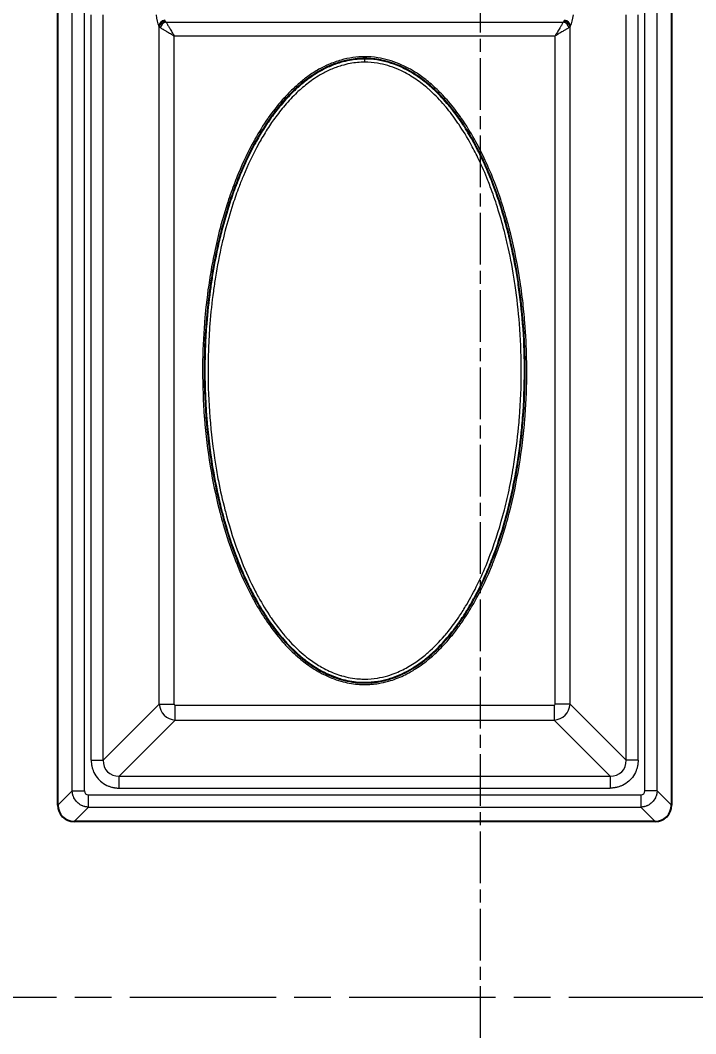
# Model space of a CAD drawing. Header units: millimetres. Extents: x 0 to 1486, y 0 to 1051.
# Drawn here: x 951.72 to 984.41, y 287.73 to 336.79 of the extents above; entities that cross this region are included whole.
import ezdxf

# ---------------------------------------------------------------- set-up
doc = ezdxf.new("R2010")
doc.units = ezdxf.units.MM
doc.header["$LTSCALE"] = 1.25
doc.linetypes.add('CHAIN', pattern=[0.3543, 0.2362, -0.0295, 0.0591, -0.0295])
doc.linetypes.add('LONG_DASH_DOTTED', pattern=[0.3001, 0.2362, -0.0295, 0.0049, -0.0295])
for name, color, linetype, lineweight, true_color in [('Bemaßungen(DIN)', 7, 'Continuous', 5, 0x262659), ('Mittellinie(DIN)', 7, 'CHAIN', 15, 0x262659), ('Schnittansichtslinien(DIN)', 7, 'LONG_DASH_DOTTED', 9, 0x262659), ('Sichtbare Kanten(DIN)', 7, 'Continuous', 25, 0x262659), ('Sichtbare tangentiale Kanten(DIN)', 7, 'Continuous', 15, 0x1a1a3e)]:
    doc.layers.add(name, color=color, linetype=linetype, lineweight=lineweight, true_color=true_color)
doc.styles.add('Aktuell-DINGroßer Text', font='arial.ttf')
doc.dimstyles.new('STANDARD-DIN', dxfattribs={"dimscale": 1.25, "dimtxt": 5.25, "dimasz": 2.5, "dimexe": 3.175, "dimexo": 0, "dimgap": 0.8, "dimtad": 1, "dimrnd": 1e-08, "dimtxsty": 'Aktuell-DINGroßer Text', "dimcen": 0.09, "dimdle": 10, "dimclrd": 256, "dimclre": 256, "dimclrt": 256, "dimazin": 2, "dimtfac": 0.666667, "dimtmove": 0, "dimatfit": 3, "dimfxl": 1, "dimtolj": 1, "dimlwd": 25, "dimlwe": 25, "dimarcsym": 0})

# ---------------------------------------------------------------- blocks, each defined once
blk = doc.blocks.new('*D37')
at = {"layer": 'Bemaßungen(DIN)', "color": 250, "linetype": 'Continuous', "lineweight": 25, "true_color": 0x3f3f3f, "transparency": 16777216}
for p, q in [((1105.173, 296.347), (1131.662, 297.272)), ((1081.138, 283.508), (1131.662, 281.744))]:
    blk.add_line(p, q, dxfattribs=at)
for start, end in [(2.81942, 3.63885), (358, 2), (356.36115, 357.18058)]:
    blk.add_arc((909.321, 289.508), 218.508, start, end, dxfattribs=at)
at = {"layer": 'Bemaßungen(DIN)', "color": 250, "linetype": 'Continuous', "true_color": 0x3f3f3f, "transparency": 16777216}
for points in [[(1128.085, 300.278), (1127.044, 300.234), (1127.696, 297.134)], [(1127.044, 278.782), (1128.085, 278.738), (1127.696, 281.882)]]:
    blk.add_solid(points, dxfattribs=at)
at = {"layer": 'Defpoints', "color": 0, "linetype": 'Continuous', "transparency": 16777216}
for p in [(1105.173, 296.347), (909.321, 289.508), (1127.814, 286.966), (1081.138, 283.508)]:
    blk.add_point(p, dxfattribs=at)
at = {"layer": 'Bemaßungen(DIN)', "color": 179, "linetype": 'Continuous', "lineweight": 25, "true_color": 0x262659, "transparency": 16777216, "insert": (1120.267, 285.488), "char_height": 6.5625, "attachment_point": 1, "rotation": 90, "style": 'Aktuell-DINGroßer Text'}
blk.add_mtext('\\A1;4°', dxfattribs=at)
blk = doc.blocks.new('2DTransSchnitt0')
at = {"layer": 'Schnittansichtslinien(DIN)', "linetype": 'CHAIN', "ltscale": 6.761361}
blk.add_line((779.182, 354.798), (779.182, 108.856), dxfattribs=at)

msp = doc.modelspace()

# ---------------------------------------------------------------- linework, layer by layer
at = {"layer": 'Mittellinie(DIN)', "ltscale": 23.990969}
msp.add_line((192.013, 289.508), (1084.263, 289.508), dxfattribs=at)
at = {"layer": 'Sichtbare Kanten(DIN)'}
for p, q in [((953.538, 298.796), (953.538, 411.92)), ((983.238, 411.92), (983.238, 298.796)), ((982.45, 298.008), (954.326, 298.008))]:
    msp.add_line(p, q, dxfattribs=at)
for centre, major_axis in [((954.351, 298.82), (-0.583, -0.583)), ((982.426, 298.82), (0.583, -0.583))]:
    msp.add_ellipse(centre, major_axis=major_axis, ratio=0.970288, start_param=5.512866, end_param=7.053504, dxfattribs=at)
at = {"layer": 'Sichtbare tangentiale Kanten(DIN)'}
for p, q in [((954.232, 299.49), (954.232, 411.227)), ((954.823, 299.49), (954.823, 411.227)), ((981.954, 299.49), (981.954, 411.227)), ((982.545, 299.49), (982.545, 411.227)), ((955.151, 300.979), (955.151, 337.061)), ((955.733, 300.979), (955.733, 337.061)), ((981.044, 300.979), (981.044, 337.061)), ((981.626, 300.979), (981.626, 337.061)), ((958.736, 336.747), (958.714, 336.79)), ((958.768, 336.704), (978.008, 336.704)), ((978.041, 336.747), (978.062, 336.79)), ((958.445, 336.478), (958.423, 336.52)), ((958.445, 303.691), (958.445, 336.478)), ((978.332, 336.478), (978.353, 336.52)), ((978.332, 303.691), (978.332, 336.478)), ((959.172, 336.03), (977.604, 336.03)), ((959.172, 303.691), (959.172, 336.03)), ((977.604, 303.691), (977.604, 336.03)), ((968.388, 335.025), (968.388, 334.949)), ((968.388, 334.949), (968.388, 334.913)), ((968.388, 334.913), (968.388, 334.759)), ((955.733, 300.979), (958.445, 303.691)), ((958.445, 303.691), (959.172, 303.691)), ((978.332, 303.691), (977.604, 303.691)), ((981.044, 300.979), (978.332, 303.691)), ((959.221, 303.642), (977.556, 303.642)), ((959.221, 302.915), (959.221, 303.642)), ((977.556, 303.642), (977.556, 302.915)), ((956.509, 300.203), (959.221, 302.915)), ((959.221, 302.915), (977.556, 302.915)), ((980.267, 300.203), (977.556, 302.915)), ((955.151, 300.979), (955.733, 300.979)), ((981.626, 300.979), (981.044, 300.979)), ((956.509, 299.621), (956.509, 300.203)), ((956.509, 300.203), (980.267, 300.203)), ((980.267, 300.203), (980.267, 299.621)), ((953.538, 298.796), (954.232, 299.49)), ((954.232, 299.49), (954.823, 299.49)), ((955.02, 299.293), (981.757, 299.293)), ((955.02, 298.702), (955.02, 299.293)), ((956.509, 299.621), (980.267, 299.621)), ((981.757, 299.293), (981.757, 298.702)), ((982.545, 299.49), (981.954, 299.49)), ((983.238, 298.796), (982.545, 299.49)), ((954.326, 298.008), (955.02, 298.702)), ((955.02, 298.702), (981.757, 298.702)), ((982.45, 298.008), (981.757, 298.702))]:
    msp.add_line(p, q, dxfattribs=at)
for centre, major_axis, ratio, start_param, end_param in [((958.554, 337.595), (-0.001, 1.197), 0.249407, 2.033422, 2.685728), ((978.223, 337.595), (0.001, 1.197), 0.249407, 3.597457, 4.249764), ((958.714, 336.52), (-0.267, -0.136), 0.876427, 4.292601, 5.756816), ((958.736, 336.478), (-0.267, -0.136), 0.876427, 4.292601, 5.756816), ((958.768, 336.434), (-0.212, -0.212), 0.822157, 4.024283, 5.400495), ((959.261, 336.799), (-0.539, 0), 0.439726, 0.219686, 0.413587), ((977.515, 336.799), (0.539, 0), 0.439726, 5.869599, 6.063499), ((978.008, 336.434), (0.212, -0.212), 0.822157, 0.88269, 2.258902), ((978.041, 336.478), (0.267, -0.136), 0.876427, 0.526369, 1.990584), ((978.062, 336.52), (0.267, -0.136), 0.876427, 0.526369, 1.990584), ((959.226, 336.531), (-0.803, 0), 0.281851, 0.234549, 0.438861), ((977.551, 336.531), (0.803, 0), 0.281851, 5.844325, 6.048636), ((959.224, 303.694), (0.566, -0.566), 0.950188, 3.956104, 5.468674), ((959.224, 303.694), (0.0375, 0.0375), 0.943242, 2.385308, 3.897877), ((977.553, 303.694), (-0.566, -0.566), 0.950188, 0.814511, 2.327081), ((977.553, 303.694), (-0.0375, 0.0375), 0.943242, 2.385308, 3.897877), ((956.593, 301.063), (0.65, 0.65), 0.870843, 2.385491, 3.897694), ((980.183, 301.063), (-0.65, 0.65), 0.870843, 2.385491, 3.897694), ((955.026, 299.496), (-0.146, -0.146), 0.970883, 5.512439, 7.053932), ((981.751, 299.496), (-0.146, 0.146), 0.970883, 2.370846, 3.912339)]:
    msp.add_ellipse(centre, major_axis=major_axis, ratio=ratio, start_param=start_param, end_param=end_param, dxfattribs=at)
for points, knots in [([(958.768, 336.704), (958.774, 336.695), (958.779, 336.685), (958.785, 336.675), (958.792, 336.665), (958.798, 336.654), (958.805, 336.643), (958.816, 336.624), (958.828, 336.604), (958.841, 336.583), (958.843, 336.579), (958.846, 336.574), (958.848, 336.57), (958.874, 336.527), (958.902, 336.481), (958.931, 336.432), (958.937, 336.423), (958.943, 336.413), (958.949, 336.403), (958.984, 336.344), (959.021, 336.283), (959.058, 336.22), (959.077, 336.189), (959.096, 336.157), (959.115, 336.126), (959.125, 336.11), (959.134, 336.094), (959.144, 336.078), (959.153, 336.062), (959.163, 336.046), (959.172, 336.03)], [0, 0, 0, 0, 0.0583903, 0.0583903, 0.0583903, 0.1166231, 0.1166231, 0.1166231, 0.213731, 0.213731, 0.213731, 0.233069, 0.233069, 0.233069, 0.4274621, 0.4274621, 0.4274621, 0.4661163, 0.4661163, 0.4661163, 0.6989275, 0.6989275, 0.6989275, 0.8156207, 0.8156207, 0.8156207, 0.8739806, 0.8739806, 0.8739806, 0.9322842, 0.9322842, 0.9322842, 0.9322842]), ([(978.008, 336.704), (978.003, 336.695), (977.997, 336.685), (977.991, 336.675), (977.985, 336.665), (977.978, 336.654), (977.972, 336.643), (977.961, 336.624), (977.949, 336.604), (977.936, 336.583), (977.933, 336.579), (977.931, 336.574), (977.928, 336.57), (977.903, 336.527), (977.875, 336.481), (977.845, 336.432), (977.84, 336.423), (977.834, 336.413), (977.828, 336.403), (977.792, 336.344), (977.756, 336.283), (977.718, 336.22), (977.699, 336.189), (977.68, 336.157), (977.661, 336.126), (977.652, 336.11), (977.642, 336.094), (977.633, 336.078), (977.623, 336.062), (977.614, 336.046), (977.604, 336.03)], [0, 0, 0, 0, 0.0583903, 0.0583903, 0.0583903, 0.1166231, 0.1166231, 0.1166231, 0.2137311, 0.2137311, 0.2137311, 0.233069, 0.233069, 0.233069, 0.4274621, 0.4274621, 0.4274621, 0.4661163, 0.4661163, 0.4661163, 0.6989275, 0.6989275, 0.6989275, 0.8156207, 0.8156207, 0.8156207, 0.8739806, 0.8739806, 0.8739806, 0.9322842, 0.9322842, 0.9322842, 0.9322842]), ([(958.499, 336.434), (958.508, 336.429), (958.517, 336.423), (958.528, 336.417), (958.538, 336.411), (958.549, 336.405), (958.56, 336.398), (958.579, 336.387), (958.599, 336.375), (958.62, 336.362), (958.624, 336.36), (958.628, 336.357), (958.632, 336.354), (958.675, 336.329), (958.722, 336.301), (958.77, 336.272), (958.78, 336.266), (958.79, 336.26), (958.799, 336.254), (958.858, 336.219), (958.92, 336.182), (958.982, 336.144), (959.014, 336.125), (959.045, 336.107), (959.077, 336.087), (959.093, 336.078), (959.109, 336.068), (959.125, 336.059), (959.14, 336.049), (959.156, 336.04), (959.172, 336.03)], [0, 0, 0, 0, 0.0583903, 0.0583903, 0.0583903, 0.1166231, 0.1166231, 0.1166231, 0.213731, 0.213731, 0.213731, 0.233069, 0.233069, 0.233069, 0.4274621, 0.4274621, 0.4274621, 0.4661163, 0.4661163, 0.4661163, 0.6989275, 0.6989275, 0.6989275, 0.8156207, 0.8156207, 0.8156207, 0.8739806, 0.8739806, 0.8739806, 0.9322842, 0.9322842, 0.9322842, 0.9322842]), ([(978.278, 336.434), (978.269, 336.429), (978.259, 336.423), (978.249, 336.417), (978.239, 336.411), (978.228, 336.405), (978.217, 336.398), (978.198, 336.387), (978.178, 336.375), (978.157, 336.362), (978.153, 336.36), (978.148, 336.357), (978.144, 336.354), (978.101, 336.329), (978.055, 336.301), (978.006, 336.272), (977.997, 336.266), (977.987, 336.26), (977.977, 336.254), (977.918, 336.219), (977.857, 336.182), (977.794, 336.144), (977.763, 336.125), (977.731, 336.107), (977.7, 336.087), (977.684, 336.078), (977.668, 336.068), (977.652, 336.059), (977.636, 336.049), (977.62, 336.04), (977.604, 336.03)], [0, 0, 0, 0, 0.0583903, 0.0583903, 0.0583903, 0.1166231, 0.1166231, 0.1166231, 0.2137311, 0.2137311, 0.2137311, 0.233069, 0.233069, 0.233069, 0.4274621, 0.4274621, 0.4274621, 0.4661163, 0.4661163, 0.4661163, 0.6989275, 0.6989275, 0.6989275, 0.8156207, 0.8156207, 0.8156207, 0.8739806, 0.8739806, 0.8739806, 0.9322842, 0.9322842, 0.9322842, 0.9322842]), ([(968.388, 335.025), (968.601, 335.025), (968.815, 335.008), (969.025, 334.975), (969.197, 334.948), (969.367, 334.911), (969.534, 334.864), (969.71, 334.814), (969.882, 334.754), (970.051, 334.684), (970.24, 334.605), (970.423, 334.515), (970.601, 334.415), (970.733, 334.34), (970.863, 334.26), (970.989, 334.175), (971.183, 334.043), (971.37, 333.9), (971.549, 333.749), (971.641, 333.671), (971.73, 333.591), (971.817, 333.51), (972.012, 333.327), (972.198, 333.135), (972.374, 332.934), (972.598, 332.68), (972.807, 332.414), (973.003, 332.138), (973.031, 332.098), (973.059, 332.058), (973.087, 332.018), (973.307, 331.7), (973.511, 331.371), (973.7, 331.034), (973.725, 330.99), (973.75, 330.946), (973.774, 330.902), (973.935, 330.607), (974.086, 330.306), (974.228, 330.001), (974.391, 329.648), (974.542, 329.29), (974.681, 328.927), (974.956, 328.212), (975.187, 327.48), (975.381, 326.74), (975.383, 326.734), (975.384, 326.728), (975.386, 326.722), (975.582, 325.973), (975.74, 325.215), (975.865, 324.451), (975.932, 324.046), (975.989, 323.639), (976.037, 323.231), (976.079, 322.871), (976.115, 322.509), (976.143, 322.147), (976.189, 321.568), (976.218, 320.987), (976.229, 320.406), (976.233, 320.213), (976.235, 320.021), (976.235, 319.829), (976.235, 319.108), (976.209, 318.388), (976.156, 317.67), (976.152, 317.617), (976.148, 317.563), (976.144, 317.51), (976.082, 316.739), (975.99, 315.97), (975.865, 315.206), (975.864, 315.198), (975.863, 315.19), (975.861, 315.183), (975.737, 314.427), (975.58, 313.676), (975.386, 312.936), (975.337, 312.749), (975.286, 312.563), (975.233, 312.378), (975.071, 311.82), (974.888, 311.268), (974.679, 310.726), (974.644, 310.633), (974.607, 310.54), (974.57, 310.447), (974.318, 309.822), (974.031, 309.211), (973.701, 308.623), (973.656, 308.545), (973.611, 308.467), (973.566, 308.389), (973.415, 308.134), (973.256, 307.883), (973.087, 307.639), (972.989, 307.498), (972.887, 307.358), (972.783, 307.222), (972.652, 307.051), (972.516, 306.885), (972.374, 306.723), (972.189, 306.513), (971.995, 306.311), (971.789, 306.121), (971.711, 306.049), (971.631, 305.978), (971.549, 305.909), (971.329, 305.723), (971.097, 305.55), (970.854, 305.395), (970.771, 305.342), (970.686, 305.291), (970.601, 305.243), (970.382, 305.119), (970.154, 305.011), (969.919, 304.921), (969.793, 304.873), (969.664, 304.83), (969.534, 304.793), (969.379, 304.749), (969.221, 304.714), (969.063, 304.688), (968.84, 304.651), (968.614, 304.632), (968.388, 304.632), (968.277, 304.632), (968.166, 304.637), (968.055, 304.646), (967.781, 304.668), (967.508, 304.718), (967.243, 304.793), (967.238, 304.794), (967.234, 304.796), (967.229, 304.797), (966.937, 304.88), (966.654, 304.994), (966.383, 305.131), (966.313, 305.167), (966.244, 305.204), (966.176, 305.243), (965.944, 305.374), (965.721, 305.522), (965.509, 305.683), (965.413, 305.756), (965.319, 305.831), (965.227, 305.909), (964.992, 306.108), (964.77, 306.323), (964.56, 306.548), (964.507, 306.606), (964.454, 306.664), (964.402, 306.723), (964.147, 307.014), (963.91, 307.321), (963.69, 307.639), (963.67, 307.668), (963.65, 307.697), (963.631, 307.726), (963.433, 308.017), (963.248, 308.317), (963.076, 308.623), (963.02, 308.722), (962.966, 308.821), (962.913, 308.921), (962.638, 309.439), (962.395, 309.973), (962.179, 310.518), (962.151, 310.587), (962.124, 310.656), (962.097, 310.726), (961.889, 311.268), (961.705, 311.82), (961.544, 312.378), (961.49, 312.563), (961.439, 312.749), (961.39, 312.936), (961.223, 313.575), (961.083, 314.221), (960.968, 314.872), (960.948, 314.983), (960.929, 315.095), (960.911, 315.206), (960.786, 315.97), (960.694, 316.739), (960.633, 317.51), (960.631, 317.538), (960.628, 317.567), (960.626, 317.595), (960.57, 318.338), (960.542, 319.083), (960.542, 319.829), (960.542, 319.9), (960.542, 319.97), (960.542, 320.041), (960.547, 320.744), (960.577, 321.447), (960.633, 322.147), (960.643, 322.278), (960.654, 322.408), (960.667, 322.538), (960.726, 323.178), (960.807, 323.817), (960.911, 324.451), (960.971, 324.814), (961.038, 325.177), (961.113, 325.537), (961.196, 325.934), (961.288, 326.329), (961.39, 326.722), (961.502, 327.148), (961.626, 327.572), (961.763, 327.991), (961.866, 328.307), (961.978, 328.621), (962.097, 328.931), (962.152, 329.073), (962.208, 329.214), (962.266, 329.354), (962.497, 329.914), (962.757, 330.461), (963.052, 330.99), (963.06, 331.005), (963.068, 331.019), (963.076, 331.034), (963.266, 331.371), (963.469, 331.7), (963.69, 332.018), (963.699, 332.032), (963.709, 332.046), (963.719, 332.06), (963.931, 332.363), (964.158, 332.656), (964.402, 332.934), (964.531, 333.08), (964.664, 333.222), (964.803, 333.359), (964.939, 333.494), (965.081, 333.624), (965.227, 333.749), (965.359, 333.861), (965.496, 333.968), (965.636, 334.069), (965.81, 334.194), (965.99, 334.31), (966.175, 334.415), (966.325, 334.499), (966.48, 334.577), (966.637, 334.646), (966.834, 334.732), (967.036, 334.805), (967.243, 334.864), (967.615, 334.969), (968.002, 335.025), (968.388, 335.025)], [0, 0, 0, 0, 0.639708, 0.639708, 0.639708, 1.160348, 1.160348, 1.160348, 1.708499, 1.708499, 1.708499, 2.321068, 2.321068, 2.321068, 2.777127, 2.777127, 2.777127, 3.481707, 3.481707, 3.481707, 3.840961, 3.840961, 3.840961, 4.642216, 4.642216, 4.642216, 5.656868, 5.656868, 5.656868, 5.802986, 5.802986, 5.802986, 6.963587, 6.963587, 6.963587, 7.114552, 7.114552, 7.114552, 8.124051, 8.124051, 8.124051, 9.289556, 9.289556, 9.289556, 11.587453, 11.587453, 11.587453, 11.605982, 11.605982, 11.605982, 13.927144, 13.927144, 13.927144, 15.159529, 15.159529, 15.159529, 16.248341, 16.248341, 16.248341, 17.992352, 17.992352, 17.992352, 18.569576, 18.569576, 18.569576, 20.730291, 20.730291, 20.730291, 20.890769, 20.890769, 20.890769, 23.211965, 23.211965, 23.211965, 23.235727, 23.235727, 23.235727, 25.53318, 25.53318, 25.53318, 26.112017, 26.112017, 26.112017, 27.854377, 27.854377, 27.854377, 28.153739, 28.153739, 28.153739, 30.175566, 30.175566, 30.175566, 30.445968, 30.445968, 30.445968, 31.33622, 31.33622, 31.33622, 31.85246, 31.85246, 31.85246, 32.496894, 32.496894, 32.496894, 33.336993, 33.336993, 33.336993, 33.657412, 33.657412, 33.657412, 34.522413, 34.522413, 34.522413, 34.818036, 34.818036, 34.818036, 35.57249, 35.57249, 35.57249, 35.978641, 35.978641, 35.978641, 36.46173, 36.46173, 36.46173, 37.139135, 37.139135, 37.139135, 37.472442, 37.472442, 37.472442, 38.299742, 38.299742, 38.299742, 38.313597, 38.313597, 38.313597, 39.224503, 39.224503, 39.224503, 39.460285, 39.460285, 39.460285, 40.259784, 40.259784, 40.259784, 40.620853, 40.620853, 40.620853, 41.545701, 41.545701, 41.545701, 41.781511, 41.781511, 41.781511, 42.942132, 42.942132, 42.942132, 43.047049, 43.047049, 43.047049, 44.102719, 44.102719, 44.102719, 44.442229, 44.442229, 44.442229, 46.200033, 46.200033, 46.200033, 46.423921, 46.423921, 46.423921, 48.166433, 48.166433, 48.166433, 48.745108, 48.745108, 48.745108, 50.727284, 50.727284, 50.727284, 51.066318, 51.066318, 51.066318, 53.387519, 53.387519, 53.387519, 53.473034, 53.473034, 53.473034, 55.708716, 55.708716, 55.708716, 55.921312, 55.921312, 55.921312, 58.029915, 58.029915, 58.029915, 58.421576, 58.421576, 58.421576, 60.351166, 60.351166, 60.351166, 61.455449, 61.455449, 61.455449, 62.672368, 62.672368, 62.672368, 63.995258, 63.995258, 63.995258, 64.993535, 64.993535, 64.993535, 65.448701, 65.448701, 65.448701, 67.264643, 67.264643, 67.264643, 67.314699, 67.314699, 67.314699, 68.475297, 68.475297, 68.475297, 68.525889, 68.525889, 68.525889, 69.636002, 69.636002, 69.636002, 70.220476, 70.220476, 70.220476, 70.796631, 70.796631, 70.796631, 71.316647, 71.316647, 71.316647, 71.957253, 71.957253, 71.957253, 72.473802, 72.473802, 72.473802, 73.117889, 73.117889, 73.117889, 74.278288, 74.278288, 74.278288, 74.278288]), ([(968.388, 334.949), (968.65, 334.949), (969.209, 334.893), (970.083, 334.623), (970.962, 334.139), (971.811, 333.448), (972.571, 332.62), (973.202, 331.737), (973.935, 330.501), (974.672, 328.857), (975.297, 326.872), (975.715, 324.986), (976.029, 322.896), (976.195, 320.452), (976.122, 317.597), (975.782, 314.9), (975.224, 312.494), (974.507, 310.383), (973.664, 308.62), (972.706, 307.191), (971.801, 306.188), (970.869, 305.454), (969.98, 304.995), (969.047, 304.727), (968.065, 304.673), (967.144, 304.873), (966.39, 305.196), (965.76, 305.575), (965.158, 306.051), (964.554, 306.646), (963.985, 307.335), (963.444, 308.129), (962.839, 309.183), (962.195, 310.599), (961.556, 312.489), (961.005, 314.845), (960.674, 317.414), (960.585, 320.067), (960.713, 322.638), (961.09, 325.29), (961.682, 327.615), (962.383, 329.501), (962.994, 330.768), (963.61, 331.787), (964.183, 332.582), (964.908, 333.394), (965.733, 334.087), (966.683, 334.62), (967.551, 334.893), (968.141, 334.949), (968.388, 334.949)], [0, 0, 0, 0, 0.801473, 1.708499, 2.777127, 3.840961, 5.018658, 6.172353, 7.114552, 9.351003, 11.587453, 13.373491, 15.159529, 17.94491, 20.730291, 23.740723, 26.112017, 28.153739, 30.445968, 31.987116, 33.336993, 34.522413, 35.57249, 36.368743, 37.472442, 38.554664, 39.224503, 39.965544, 40.78815, 41.545701, 42.532728, 43.487478, 44.442229, 46.200033, 48.166433, 50.445565, 53.473034, 55.947305, 58.421576, 61.208417, 63.995258, 65.629951, 67.264643, 68.228999, 69.222094, 70.220476, 71.519846, 72.473802, 73.523577, 74.278288, 74.278288, 74.278288, 74.278288]), ([(968.388, 334.913), (968.781, 334.913), (969.174, 334.852), (969.55, 334.742), (969.72, 334.692), (969.887, 334.631), (970.05, 334.562), (970.246, 334.478), (970.437, 334.381), (970.621, 334.274), (970.736, 334.206), (970.849, 334.134), (970.959, 334.059), (971.169, 333.915), (971.37, 333.757), (971.561, 333.59), (971.603, 333.553), (971.646, 333.515), (971.687, 333.477), (971.93, 333.254), (972.158, 333.016), (972.371, 332.766), (972.432, 332.695), (972.492, 332.623), (972.551, 332.55), (972.733, 332.323), (972.904, 332.089), (973.066, 331.849), (973.116, 331.775), (973.165, 331.7), (973.214, 331.625), (973.372, 331.378), (973.522, 331.125), (973.664, 330.868), (973.671, 330.855), (973.678, 330.842), (973.686, 330.828), (973.841, 330.544), (973.986, 330.254), (974.122, 329.961), (974.286, 329.609), (974.436, 329.252), (974.575, 328.89), (974.588, 328.856), (974.601, 328.821), (974.614, 328.786), (974.738, 328.459), (974.852, 328.129), (974.958, 327.796), (975.083, 327.403), (975.197, 327.006), (975.3, 326.607), (975.36, 326.373), (975.416, 326.138), (975.469, 325.902), (975.583, 325.395), (975.681, 324.885), (975.764, 324.372), (975.785, 324.24), (975.806, 324.108), (975.825, 323.975), (975.916, 323.355), (975.985, 322.732), (976.034, 322.107), (976.089, 321.402), (976.118, 320.694), (976.122, 319.987), (976.122, 319.934), (976.122, 319.881), (976.122, 319.829), (976.122, 319.068), (976.093, 318.308), (976.034, 317.55), (976.021, 317.385), (976.006, 317.219), (975.991, 317.053), (975.934, 316.462), (975.859, 315.872), (975.764, 315.285), (975.703, 314.905), (975.633, 314.525), (975.554, 314.148), (975.478, 313.78), (975.393, 313.414), (975.3, 313.05), (975.138, 312.422), (974.95, 311.799), (974.731, 311.188), (974.693, 311.082), (974.654, 310.976), (974.614, 310.871), (974.51, 310.595), (974.399, 310.321), (974.281, 310.049), (974.096, 309.625), (973.894, 309.207), (973.67, 308.801), (973.668, 308.797), (973.666, 308.793), (973.664, 308.789), (973.528, 308.542), (973.385, 308.3), (973.233, 308.062), (973.178, 307.977), (973.123, 307.892), (973.066, 307.809), (972.902, 307.566), (972.728, 307.329), (972.544, 307.099), (972.487, 307.029), (972.429, 306.96), (972.371, 306.891), (972.164, 306.649), (971.944, 306.418), (971.71, 306.201), (971.661, 306.156), (971.611, 306.111), (971.561, 306.067), (971.366, 305.897), (971.162, 305.738), (970.948, 305.592), (970.841, 305.519), (970.732, 305.45), (970.621, 305.384), (970.527, 305.33), (970.432, 305.278), (970.336, 305.229), (970.13, 305.125), (969.918, 305.035), (969.699, 304.962), (969.65, 304.945), (969.6, 304.93), (969.55, 304.915), (969.378, 304.864), (969.203, 304.824), (969.026, 304.796), (968.815, 304.762), (968.602, 304.745), (968.388, 304.745), (968.29, 304.745), (968.191, 304.748), (968.093, 304.756), (967.799, 304.778), (967.508, 304.832), (967.226, 304.915), (967.21, 304.92), (967.193, 304.925), (967.177, 304.93), (966.839, 305.034), (966.515, 305.179), (966.21, 305.353), (966.192, 305.363), (966.174, 305.374), (966.156, 305.384), (965.955, 305.502), (965.763, 305.632), (965.578, 305.772), (965.454, 305.866), (965.333, 305.965), (965.216, 306.067), (965.148, 306.126), (965.082, 306.187), (965.016, 306.248), (964.801, 306.451), (964.598, 306.666), (964.407, 306.89), (964.176, 307.16), (963.962, 307.442), (963.762, 307.733), (963.745, 307.758), (963.727, 307.783), (963.71, 307.809), (963.601, 307.97), (963.496, 308.135), (963.394, 308.302), (963.297, 308.462), (963.203, 308.625), (963.113, 308.789), (963.01, 308.975), (962.912, 309.163), (962.818, 309.353), (962.629, 309.736), (962.457, 310.126), (962.298, 310.521), (962.252, 310.637), (962.206, 310.754), (962.162, 310.871), (961.964, 311.396), (961.789, 311.929), (961.635, 312.468), (961.58, 312.661), (961.527, 312.855), (961.477, 313.05), (961.356, 313.519), (961.25, 313.992), (961.158, 314.467), (961.105, 314.739), (961.056, 315.012), (961.012, 315.285), (960.891, 316.036), (960.802, 316.792), (960.742, 317.55), (960.722, 317.806), (960.706, 318.063), (960.693, 318.319), (960.667, 318.822), (960.654, 319.325), (960.654, 319.829), (960.654, 320.222), (960.662, 320.616), (960.678, 321.01), (960.692, 321.376), (960.714, 321.742), (960.743, 322.107), (960.784, 322.637), (960.84, 323.165), (960.911, 323.691), (960.942, 323.919), (960.976, 324.146), (961.012, 324.372), (961.092, 324.863), (961.185, 325.351), (961.292, 325.836), (961.35, 326.094), (961.411, 326.351), (961.477, 326.607), (961.592, 327.055), (961.721, 327.5), (961.865, 327.94), (961.957, 328.224), (962.056, 328.506), (962.162, 328.786), (962.193, 328.869), (962.225, 328.951), (962.258, 329.034), (962.4, 329.394), (962.553, 329.751), (962.72, 330.102), (962.844, 330.361), (962.974, 330.617), (963.113, 330.868), (963.169, 330.97), (963.226, 331.071), (963.285, 331.172), (963.414, 331.392), (963.549, 331.609), (963.692, 331.822), (963.698, 331.831), (963.704, 331.84), (963.71, 331.849), (963.847, 332.052), (963.991, 332.251), (964.143, 332.445), (964.228, 332.554), (964.315, 332.661), (964.405, 332.767), (964.594, 332.987), (964.793, 333.198), (965.004, 333.398), (965.074, 333.463), (965.144, 333.528), (965.216, 333.59), (965.399, 333.751), (965.591, 333.902), (965.792, 334.041), (965.91, 334.123), (966.031, 334.201), (966.155, 334.274), (966.325, 334.373), (966.5, 334.463), (966.68, 334.542), (966.857, 334.62), (967.04, 334.687), (967.226, 334.742), (967.367, 334.783), (967.51, 334.818), (967.654, 334.844), (967.896, 334.889), (968.142, 334.913), (968.388, 334.913)], [0, 0, 0, 0, 1.13436, 1.13436, 1.13436, 1.648132, 1.648132, 1.648132, 2.268893, 2.268893, 2.268893, 2.658644, 2.658644, 2.658644, 3.403508, 3.403508, 3.403508, 3.570243, 3.570243, 3.570243, 4.538009, 4.538009, 4.538009, 4.814995, 4.814995, 4.814995, 5.672522, 5.672522, 5.672522, 5.936787, 5.936787, 5.936787, 6.807049, 6.807049, 6.807049, 6.85221, 6.85221, 6.85221, 7.813767, 7.813767, 7.813767, 8.965202, 8.965202, 8.965202, 9.076064, 9.076064, 9.076064, 10.116636, 10.116636, 10.116636, 11.345066, 11.345066, 11.345066, 12.065149, 12.065149, 12.065149, 13.614093, 13.614093, 13.614093, 14.013663, 14.013663, 14.013663, 15.88308, 15.88308, 15.88308, 17.995019, 17.995019, 17.995019, 18.152131, 18.152131, 18.152131, 20.421151, 20.421151, 20.421151, 20.917399, 20.917399, 20.917399, 22.690238, 22.690238, 22.690238, 23.83978, 23.83978, 23.83978, 24.959232, 24.959232, 24.959232, 26.893631, 26.893631, 26.893631, 27.228211, 27.228211, 27.228211, 28.107348, 28.107348, 28.107348, 29.483886, 29.483886, 29.483886, 29.497213, 29.497213, 29.497213, 30.332062, 30.332062, 30.332062, 30.631736, 30.631736, 30.631736, 31.500075, 31.500075, 31.500075, 31.766262, 31.766262, 31.766262, 32.704434, 32.704434, 32.704434, 32.900755, 32.900755, 32.900755, 33.658217, 33.658217, 33.658217, 34.035302, 34.035302, 34.035302, 34.350766, 34.350766, 34.350766, 35.019428, 35.019428, 35.019428, 35.169775, 35.169775, 35.169775, 35.688089, 35.688089, 35.688089, 36.304253, 36.304253, 36.304253, 36.588432, 36.588432, 36.588432, 37.438768, 37.438768, 37.438768, 37.488776, 37.488776, 37.488776, 38.512582, 38.512582, 38.512582, 38.573276, 38.573276, 38.573276, 39.250927, 39.250927, 39.250927, 39.707763, 39.707763, 39.707763, 39.971507, 39.971507, 39.971507, 40.840853, 40.840853, 40.840853, 41.886498, 41.886498, 41.886498, 41.976802, 41.976802, 41.976802, 42.555048, 42.555048, 42.555048, 43.111289, 43.111289, 43.111289, 43.74126, 43.74126, 43.74126, 45.007841, 45.007841, 45.007841, 45.380295, 45.380295, 45.380295, 47.050279, 47.050279, 47.050279, 47.649332, 47.649332, 47.649332, 49.092716, 49.092716, 49.092716, 49.918292, 49.918292, 49.918292, 52.18734, 52.18734, 52.18734, 52.954306, 52.954306, 52.954306, 54.456398, 54.456398, 54.456398, 55.632024, 55.632024, 55.632024, 56.72542, 56.72542, 56.72542, 58.309742, 58.309742, 58.309742, 58.994445, 58.994445, 58.994445, 60.475949, 60.475949, 60.475949, 61.263459, 61.263459, 61.263459, 62.642156, 62.642156, 62.642156, 63.532468, 63.532468, 63.532468, 63.795658, 63.795658, 63.795658, 64.94916, 64.94916, 64.94916, 65.801482, 65.801482, 65.801482, 66.146102, 66.146102, 66.146102, 66.904062, 66.904062, 66.904062, 66.935983, 66.935983, 66.935983, 67.662022, 67.662022, 67.662022, 68.070543, 68.070543, 68.070543, 68.924954, 68.924954, 68.924954, 69.205049, 69.205049, 69.205049, 69.919449, 69.919449, 69.919449, 70.33964, 70.33964, 70.33964, 70.911285, 70.911285, 70.911285, 71.474241, 71.474241, 71.474241, 71.898749, 71.898749, 71.898749, 72.608523, 72.608523, 72.608523, 72.608523]), ([(968.388, 334.759), (968.595, 334.759), (968.802, 334.742), (969.006, 334.709), (969.175, 334.682), (969.343, 334.644), (969.507, 334.595), (969.671, 334.547), (969.832, 334.488), (969.99, 334.421), (970.18, 334.34), (970.365, 334.246), (970.544, 334.141), (970.656, 334.076), (970.765, 334.006), (970.872, 333.933), (971.077, 333.792), (971.273, 333.638), (971.46, 333.475), (971.502, 333.438), (971.543, 333.401), (971.584, 333.364), (971.818, 333.149), (972.038, 332.919), (972.245, 332.678), (972.248, 332.675), (972.251, 332.671), (972.255, 332.667), (972.449, 332.44), (972.632, 332.202), (972.805, 331.958), (972.85, 331.893), (972.895, 331.829), (972.939, 331.763), (973.151, 331.45), (973.347, 331.126), (973.53, 330.795), (973.537, 330.781), (973.544, 330.768), (973.551, 330.755), (973.68, 330.52), (973.801, 330.281), (973.916, 330.039), (974.073, 329.71), (974.218, 329.376), (974.353, 329.037), (974.393, 328.936), (974.432, 328.834), (974.471, 328.732), (974.594, 328.408), (974.707, 328.08), (974.812, 327.749), (974.937, 327.359), (975.049, 326.965), (975.151, 326.569), (975.201, 326.376), (975.248, 326.183), (975.292, 325.99), (975.418, 325.446), (975.524, 324.898), (975.613, 324.348), (975.634, 324.216), (975.654, 324.085), (975.674, 323.953), (975.764, 323.336), (975.833, 322.717), (975.881, 322.096), (975.936, 321.394), (975.965, 320.69), (975.969, 319.986), (975.969, 319.933), (975.969, 319.881), (975.969, 319.829), (975.969, 319.072), (975.94, 318.316), (975.881, 317.562), (975.869, 317.402), (975.855, 317.242), (975.84, 317.082), (975.783, 316.489), (975.708, 315.898), (975.613, 315.309), (975.552, 314.931), (975.482, 314.554), (975.404, 314.179), (975.328, 313.814), (975.244, 313.45), (975.151, 313.089), (974.963, 312.356), (974.738, 311.633), (974.471, 310.925), (974.204, 310.217), (973.894, 309.525), (973.53, 308.863), (973.448, 308.715), (973.364, 308.568), (973.277, 308.423), (973.169, 308.244), (973.057, 308.068), (972.939, 307.894), (972.777, 307.655), (972.606, 307.421), (972.424, 307.196), (972.369, 307.126), (972.312, 307.058), (972.254, 306.991), (972.008, 306.703), (971.744, 306.431), (971.46, 306.182), (971.434, 306.16), (971.408, 306.138), (971.383, 306.116), (971.216, 305.975), (971.042, 305.841), (970.862, 305.718), (970.758, 305.647), (970.652, 305.58), (970.543, 305.516), (970.341, 305.398), (970.131, 305.293), (969.915, 305.205), (969.781, 305.151), (969.645, 305.103), (969.507, 305.062), (969.341, 305.013), (969.172, 304.974), (969.002, 304.947), (968.799, 304.914), (968.594, 304.898), (968.388, 304.898), (968.298, 304.898), (968.209, 304.901), (968.119, 304.907), (967.832, 304.927), (967.546, 304.98), (967.27, 305.062), (967.254, 305.067), (967.238, 305.071), (967.222, 305.076), (966.974, 305.153), (966.733, 305.252), (966.502, 305.369), (966.411, 305.416), (966.321, 305.465), (966.233, 305.516), (966.038, 305.631), (965.851, 305.757), (965.671, 305.894), (965.549, 305.986), (965.431, 306.082), (965.317, 306.182), (965.067, 306.401), (964.833, 306.637), (964.614, 306.885), (964.583, 306.92), (964.552, 306.955), (964.522, 306.991), (964.296, 307.255), (964.085, 307.533), (963.888, 307.82), (963.871, 307.845), (963.854, 307.869), (963.837, 307.894), (963.625, 308.208), (963.429, 308.531), (963.247, 308.863), (963.194, 308.958), (963.143, 309.054), (963.092, 309.151), (962.851, 309.615), (962.635, 310.092), (962.44, 310.578), (962.394, 310.693), (962.349, 310.809), (962.305, 310.925), (962.074, 311.538), (961.875, 312.162), (961.703, 312.794), (961.677, 312.892), (961.651, 312.99), (961.625, 313.089), (961.505, 313.555), (961.4, 314.024), (961.308, 314.497), (961.255, 314.767), (961.207, 315.038), (961.163, 315.309), (961.043, 316.056), (960.954, 316.808), (960.895, 317.562), (960.836, 318.316), (960.807, 319.072), (960.807, 319.829), (960.807, 320.176), (960.813, 320.524), (960.826, 320.872), (960.84, 321.28), (960.863, 321.688), (960.895, 322.095), (960.936, 322.622), (960.992, 323.147), (961.063, 323.671), (961.094, 323.897), (961.127, 324.123), (961.164, 324.348), (961.251, 324.889), (961.355, 325.427), (961.477, 325.961), (961.524, 326.164), (961.573, 326.367), (961.625, 326.569), (961.74, 327.014), (961.868, 327.455), (962.01, 327.892), (962.102, 328.174), (962.201, 328.454), (962.305, 328.732), (962.373, 328.911), (962.443, 329.088), (962.516, 329.265), (962.732, 329.787), (962.975, 330.299), (963.247, 330.795), (963.302, 330.895), (963.359, 330.995), (963.417, 331.094), (963.55, 331.322), (963.69, 331.545), (963.837, 331.763), (963.901, 331.857), (963.966, 331.951), (964.032, 332.043), (964.187, 332.258), (964.35, 332.466), (964.522, 332.667), (964.707, 332.883), (964.903, 333.091), (965.11, 333.287), (965.177, 333.351), (965.246, 333.414), (965.317, 333.475), (965.496, 333.632), (965.683, 333.78), (965.879, 333.915), (965.994, 333.995), (966.112, 334.071), (966.233, 334.141), (966.397, 334.238), (966.567, 334.325), (966.741, 334.402), (966.913, 334.477), (967.09, 334.542), (967.27, 334.595), (967.405, 334.635), (967.543, 334.668), (967.682, 334.694), (967.915, 334.737), (968.152, 334.759), (968.388, 334.759)], [0, 0, 0, 0, 0.620901, 0.620901, 0.620901, 1.134291, 1.134291, 1.134291, 1.648132, 1.648132, 1.648132, 2.268896, 2.268896, 2.268896, 2.658644, 2.658644, 2.658644, 3.403509, 3.403509, 3.403509, 3.570243, 3.570243, 3.570243, 4.522872, 4.522872, 4.522872, 4.538033, 4.538033, 4.538033, 5.435647, 5.435647, 5.435647, 5.672526, 5.672526, 5.672526, 6.807049, 6.807049, 6.807049, 6.85221, 6.85221, 6.85221, 7.65563, 7.65563, 7.65563, 8.748582, 8.748582, 8.748582, 9.07605, 9.07605, 9.07605, 10.116636, 10.116636, 10.116636, 11.345061, 11.345061, 11.345061, 11.940907, 11.940907, 11.940907, 13.614094, 13.614094, 13.614094, 14.013663, 14.013663, 14.013663, 15.883041, 15.883041, 15.883041, 17.995019, 17.995019, 17.995019, 18.152131, 18.152131, 18.152131, 20.421151, 20.421151, 20.421151, 20.902488, 20.902488, 20.902488, 22.690208, 22.690208, 22.690208, 23.83978, 23.83978, 23.83978, 24.959232, 24.959232, 24.959232, 27.228332, 27.228332, 27.228332, 29.497264, 29.497264, 29.497264, 30.004132, 30.004132, 30.004132, 30.631822, 30.631822, 30.631822, 31.500075, 31.500075, 31.500075, 31.766262, 31.766262, 31.766262, 32.900744, 32.900744, 32.900744, 33.002604, 33.002604, 33.002604, 33.658217, 33.658217, 33.658217, 34.035386, 34.035386, 34.035386, 34.737409, 34.737409, 34.737409, 35.169886, 35.169886, 35.169886, 35.688089, 35.688089, 35.688089, 36.304254, 36.304254, 36.304254, 36.573387, 36.573387, 36.573387, 37.438768, 37.438768, 37.438768, 37.488776, 37.488776, 37.488776, 38.267108, 38.267108, 38.267108, 38.573188, 38.573188, 38.573188, 39.250927, 39.250927, 39.250927, 39.707618, 39.707618, 39.707618, 40.702482, 40.702482, 40.702482, 40.842288, 40.842288, 40.842288, 41.886498, 41.886498, 41.886498, 41.976801, 41.976801, 41.976801, 43.111293, 43.111293, 43.111293, 43.438274, 43.438274, 43.438274, 45.007841, 45.007841, 45.007841, 45.380294, 45.380294, 45.380294, 47.344178, 47.344178, 47.344178, 47.649338, 47.649338, 47.649338, 49.092716, 49.092716, 49.092716, 49.918319, 49.918319, 49.918319, 52.187343, 52.187343, 52.187343, 54.456392, 54.456392, 54.456392, 55.49965, 55.49965, 55.49965, 56.725435, 56.725435, 56.725435, 58.309742, 58.309742, 58.309742, 58.994439, 58.994439, 58.994439, 60.637765, 60.637765, 60.637765, 61.26347, 61.26347, 61.26347, 62.642156, 62.642156, 62.642156, 63.532496, 63.532496, 63.532496, 64.10511, 64.10511, 64.10511, 65.801507, 65.801507, 65.801507, 66.146102, 66.146102, 66.146102, 66.936006, 66.936006, 66.936006, 67.277478, 67.277478, 67.277478, 68.070691, 68.070691, 68.070691, 68.924954, 68.924954, 68.924954, 69.205049, 69.205049, 69.205049, 69.919449, 69.919449, 69.919449, 70.339628, 70.339628, 70.339628, 70.911285, 70.911285, 70.911285, 71.474194, 71.474194, 71.474194, 71.898749, 71.898749, 71.898749, 72.608523, 72.608523, 72.608523, 72.608523]), ([(955.151, 300.979), (955.151, 300.953), (955.151, 300.927), (955.153, 300.901), (955.154, 300.882), (955.155, 300.863), (955.157, 300.843), (955.158, 300.837), (955.158, 300.831), (955.159, 300.824), (955.162, 300.799), (955.165, 300.773), (955.169, 300.748), (955.172, 300.735), (955.174, 300.722), (955.176, 300.71), (955.179, 300.697), (955.181, 300.685), (955.184, 300.672), (955.19, 300.647), (955.196, 300.622), (955.203, 300.598), (955.21, 300.573), (955.217, 300.549), (955.226, 300.525), (955.234, 300.501), (955.243, 300.477), (955.252, 300.453), (955.262, 300.43), (955.272, 300.406), (955.283, 300.384), (955.338, 300.269), (955.408, 300.163), (955.492, 300.069), (955.509, 300.05), (955.526, 300.031), (955.544, 300.014), (955.562, 299.996), (955.58, 299.979), (955.599, 299.962), (955.693, 299.878), (955.799, 299.808), (955.914, 299.753), (955.937, 299.742), (955.96, 299.732), (955.983, 299.722), (956.007, 299.713), (956.031, 299.704), (956.055, 299.696), (956.079, 299.687), (956.103, 299.68), (956.128, 299.673), (956.152, 299.666), (956.177, 299.66), (956.202, 299.654), (956.215, 299.651), (956.227, 299.649), (956.24, 299.646), (956.252, 299.644), (956.265, 299.641), (956.278, 299.639), (956.303, 299.635), (956.329, 299.632), (956.354, 299.629), (956.361, 299.628), (956.367, 299.628), (956.373, 299.627), (956.393, 299.625), (956.412, 299.624), (956.431, 299.623), (956.457, 299.621), (956.483, 299.621), (956.509, 299.621)], [-5.513202, -5.513202, -5.513202, -5.513202, -5.436809, -5.436809, -5.436809, -5.379514, -5.379514, -5.379514, -5.360415, -5.360415, -5.360415, -5.284022, -5.284022, -5.284022, -5.245825, -5.245825, -5.245825, -5.207629, -5.207629, -5.207629, -5.131235, -5.131235, -5.131235, -5.054842, -5.054842, -5.054842, -4.978448, -4.978448, -4.978448, -4.902055, -4.902055, -4.902055, -4.520088, -4.520088, -4.520088, -4.443694, -4.443694, -4.443694, -4.367301, -4.367301, -4.367301, -3.985334, -3.985334, -3.985334, -3.90894, -3.90894, -3.90894, -3.832547, -3.832547, -3.832547, -3.756153, -3.756153, -3.756153, -3.67976, -3.67976, -3.67976, -3.641563, -3.641563, -3.641563, -3.603367, -3.603367, -3.603367, -3.526973, -3.526973, -3.526973, -3.507875, -3.507875, -3.507875, -3.45058, -3.45058, -3.45058, -3.374186, -3.374186, -3.374186, -3.374186]), ([(981.626, 300.979), (981.626, 300.953), (981.625, 300.927), (981.624, 300.901), (981.623, 300.882), (981.621, 300.863), (981.619, 300.843), (981.619, 300.837), (981.618, 300.831), (981.617, 300.824), (981.615, 300.799), (981.611, 300.773), (981.607, 300.748), (981.605, 300.735), (981.603, 300.722), (981.6, 300.71), (981.598, 300.697), (981.595, 300.685), (981.592, 300.672), (981.587, 300.647), (981.581, 300.622), (981.574, 300.598), (981.567, 300.573), (981.559, 300.549), (981.551, 300.525), (981.542, 300.501), (981.534, 300.477), (981.524, 300.453), (981.514, 300.43), (981.504, 300.406), (981.493, 300.384), (981.439, 300.269), (981.368, 300.163), (981.285, 300.069), (981.268, 300.05), (981.251, 300.031), (981.233, 300.014), (981.215, 299.996), (981.197, 299.979), (981.178, 299.962), (981.084, 299.878), (980.977, 299.808), (980.863, 299.753), (980.84, 299.742), (980.817, 299.732), (980.793, 299.722), (980.77, 299.713), (980.746, 299.704), (980.722, 299.696), (980.698, 299.687), (980.673, 299.68), (980.649, 299.673), (980.624, 299.666), (980.599, 299.66), (980.574, 299.654), (980.562, 299.651), (980.549, 299.649), (980.537, 299.646), (980.524, 299.644), (980.511, 299.641), (980.499, 299.639), (980.473, 299.635), (980.448, 299.632), (980.422, 299.629), (980.416, 299.628), (980.409, 299.628), (980.403, 299.627), (980.384, 299.625), (980.364, 299.624), (980.345, 299.623), (980.319, 299.621), (980.293, 299.621), (980.267, 299.621)], [-5.513202, -5.513202, -5.513202, -5.513202, -5.436809, -5.436809, -5.436809, -5.379514, -5.379514, -5.379514, -5.360415, -5.360415, -5.360415, -5.284022, -5.284022, -5.284022, -5.245825, -5.245825, -5.245825, -5.207629, -5.207629, -5.207629, -5.131235, -5.131235, -5.131235, -5.054842, -5.054842, -5.054842, -4.978448, -4.978448, -4.978448, -4.902055, -4.902055, -4.902055, -4.520088, -4.520088, -4.520088, -4.443694, -4.443694, -4.443694, -4.367301, -4.367301, -4.367301, -3.985334, -3.985334, -3.985334, -3.90894, -3.90894, -3.90894, -3.832547, -3.832547, -3.832547, -3.756153, -3.756153, -3.756153, -3.67976, -3.67976, -3.67976, -3.641563, -3.641563, -3.641563, -3.603367, -3.603367, -3.603367, -3.526973, -3.526973, -3.526973, -3.507875, -3.507875, -3.507875, -3.45058, -3.45058, -3.45058, -3.374186, -3.374186, -3.374186, -3.374186]), ([(955.02, 298.702), (954.991, 298.702), (954.962, 298.705), (954.933, 298.709), (954.911, 298.711), (954.889, 298.715), (954.868, 298.72), (954.861, 298.721), (954.854, 298.723), (954.847, 298.725), (954.818, 298.732), (954.79, 298.74), (954.763, 298.75), (954.749, 298.756), (954.735, 298.761), (954.722, 298.767), (954.708, 298.772), (954.695, 298.779), (954.682, 298.785), (954.603, 298.824), (954.531, 298.876), (954.468, 298.938), (954.406, 299.001), (954.354, 299.073), (954.315, 299.152), (954.309, 299.165), (954.303, 299.178), (954.297, 299.192), (954.291, 299.205), (954.286, 299.219), (954.281, 299.233), (954.271, 299.26), (954.262, 299.288), (954.255, 299.316), (954.253, 299.324), (954.252, 299.331), (954.25, 299.338), (954.245, 299.359), (954.242, 299.381), (954.239, 299.403), (954.235, 299.431), (954.233, 299.461), (954.232, 299.49)], [-3.12982, -3.12982, -3.12982, -3.12982, -3.041776, -3.041776, -3.041776, -2.975742, -2.975742, -2.975742, -2.953731, -2.953731, -2.953731, -2.865686, -2.865686, -2.865686, -2.821663, -2.821663, -2.821663, -2.777642, -2.777642, -2.777642, -2.513508, -2.513508, -2.513508, -2.249374, -2.249374, -2.249374, -2.205353, -2.205353, -2.205353, -2.161329, -2.161329, -2.161329, -2.073285, -2.073285, -2.073285, -2.051273, -2.051273, -2.051273, -1.98524, -1.98524, -1.98524, -1.897195, -1.897195, -1.897195, -1.897195]), ([(982.545, 299.49), (982.544, 299.461), (982.542, 299.431), (982.538, 299.403), (982.535, 299.381), (982.531, 299.359), (982.526, 299.338), (982.525, 299.331), (982.523, 299.324), (982.521, 299.316), (982.514, 299.288), (982.506, 299.26), (982.496, 299.233), (982.491, 299.219), (982.485, 299.205), (982.48, 299.192), (982.474, 299.178), (982.468, 299.165), (982.461, 299.152), (982.422, 299.073), (982.37, 299.001), (982.308, 298.938), (982.246, 298.876), (982.173, 298.824), (982.094, 298.785), (982.081, 298.779), (982.068, 298.772), (982.055, 298.767), (982.041, 298.761), (982.028, 298.756), (982.014, 298.75), (981.986, 298.74), (981.958, 298.732), (981.93, 298.725), (981.923, 298.723), (981.916, 298.721), (981.909, 298.72), (981.887, 298.715), (981.866, 298.711), (981.844, 298.709), (981.815, 298.705), (981.786, 298.702), (981.757, 298.702)], [-3.12982, -3.12982, -3.12982, -3.12982, -3.041776, -3.041776, -3.041776, -2.975742, -2.975742, -2.975742, -2.953731, -2.953731, -2.953731, -2.865686, -2.865686, -2.865686, -2.821663, -2.821663, -2.821663, -2.777642, -2.777642, -2.777642, -2.513508, -2.513508, -2.513508, -2.249374, -2.249374, -2.249374, -2.205353, -2.205353, -2.205353, -2.161329, -2.161329, -2.161329, -2.073285, -2.073285, -2.073285, -2.051273, -2.051273, -2.051273, -1.98524, -1.98524, -1.98524, -1.897195, -1.897195, -1.897195, -1.897195])]:
    msp.add_open_spline(points, degree=3, knots=knots, dxfattribs=at)

# ---------------------------------------------------------------- block references
at = {"layer": 'Schnittansichtslinien(DIN)', "xscale": 1.25, "yscale": 1.25, "zscale": 1.25}
msp.add_blockref('2DTransSchnitt0', (0, 0), dxfattribs=at)

# ---------------------------------------------------------------- dimensions: what is measured, and where the dimension line sits
at = {"layer": 'Bemaßungen(DIN)', "color": 250, "linetype": 'Continuous', "lineweight": 25, "true_color": 0x3f3f3f}
dim = msp.add_angular_dim_3p(base=(1127.814, 286.966), center=(909.321, 289.508), p1=(1081.138, 283.508), p2=(1105.173, 296.347), dimstyle='STANDARD-DIN', override={"dimgap": 0.8, "dimadec": 2, "dimtol": 0, "dimlim": 0, "dimtp": 0, "dimtm": 0, "dimtdec": 0}, dxfattribs=at)
dim.commit()
dim.dimension.update_dxf_attribs({"geometry": '*D37', "text_midpoint": (1127.829, 289.508), "dimtype": 165})

doc.saveas('drawing.dxf')
